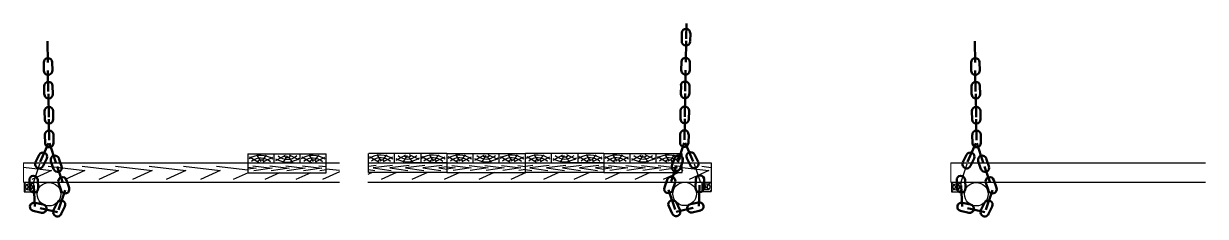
# Model space of a CAD drawing. Header units: millimetres. Extents: x -46762 to 161452, y -66984 to 31524.
# Drawn here: x -14040 to -6501, y -32197 to -30966 of the extents above; entities that cross this region are included whole.
import ezdxf

# ---------------------------------------------------------------- set-up
doc = ezdxf.new("R2010")
doc.units = ezdxf.units.MM
doc.header["$LTSCALE"] = 0.5

msp = doc.modelspace()

# ---------------------------------------------------------------- linework, layer by layer
at = {"lineweight": 50}
for p, q in [((-9812.11, -30966.01), (-9813.75, -31063.69)), ((-9841.58, -31078.05), (-9840.69, -31025.17)), ((-9787.52, -31078.96), (-9786.63, -31026.08)), ((-9844.57, -31263.74), (-9843.68, -31210.86)), ((-13911.05, -31266.74), (-13911.93, -31213.86)), ((-13856.98, -31265.83), (-13857.87, -31212.95)), ((-9790.51, -31264.65), (-9789.62, -31211.77)), ((-7994.96, -31266.74), (-7995.85, -31213.86)), ((-7940.9, -31265.83), (-7941.79, -31212.95)), ((-9847.11, -31414.77), (-9846.22, -31361.88)), ((-13908.51, -31417.76), (-13909.4, -31364.88)), ((-13882.08, -31413.68), (-13879.59, -31562.47)), ((-13854.45, -31416.86), (-13855.34, -31363.98)), ((-9819.47, -31411.59), (-9821.97, -31560.38)), ((-9793.05, -31415.67), (-9792.16, -31362.79)), ((-7992.42, -31417.76), (-7993.31, -31364.88)), ((-7966, -31413.68), (-7963.5, -31562.47)), ((-7938.36, -31416.86), (-7939.25, -31363.98)), ((-13905.82, -31577.73), (-13906.71, -31524.85)), ((-13851.76, -31576.82), (-13852.65, -31523.94)), ((-9849.8, -31574.73), (-9848.91, -31521.85)), ((-9795.73, -31575.64), (-9794.85, -31522.76)), ((-7989.74, -31577.73), (-7990.63, -31524.85)), ((-7935.67, -31576.82), (-7936.56, -31523.94)), ((-13881.25, -31730.05), (-13933.82, -31849.64)), ((-13903.29, -31728.75), (-13904.17, -31675.87)), ((-13849.22, -31727.85), (-13850.11, -31674.96)), ((-9852.33, -31725.75), (-9851.44, -31672.87)), ((-9820.31, -31727.96), (-9767.73, -31847.55)), ((-9798.27, -31726.66), (-9797.38, -31673.78)), ((-7965.16, -31730.05), (-8017.74, -31849.64)), ((-7987.2, -31728.75), (-7988.09, -31675.87)), ((-7933.14, -31727.85), (-7934.03, -31674.96)), ((-13964.11, -31851.61), (-13941.34, -31803.88)), ((-9737.44, -31849.52), (-9760.22, -31801.79)), ((-8048.03, -31851.61), (-8025.25, -31803.88)), ((-13915.31, -31874.89), (-13892.54, -31827.16)), ((-13849.04, -31894.53), (-13865.92, -31844.4)), ((-13797.8, -31877.27), (-13814.68, -31827.15)), ((-9903.76, -31875.18), (-9886.88, -31825.06)), ((-9852.52, -31892.44), (-9835.64, -31842.31)), ((-9786.25, -31872.8), (-9809.02, -31825.07)), ((-7999.22, -31874.89), (-7976.45, -31827.16)), ((-7932.95, -31894.53), (-7949.83, -31844.4)), ((-7881.71, -31877.27), (-7898.59, -31827.15)), ((-13949.26, -31964.07), (-13946.95, -32016.9)), ((-13750.17, -32014.92), (-13767.05, -31964.79)), ((-9951.38, -32012.82), (-9934.51, -31962.7)), ((-9752.29, -31961.97), (-9754.6, -32014.81)), ((-9698.28, -31964.33), (-9700.58, -32017.17)), ((-8033.18, -31964.07), (-8030.87, -32016.9)), ((-7834.09, -32014.92), (-7850.96, -31964.79)), ((-14003.28, -31966.42), (-14000.97, -32019.26)), ((-13774.59, -32028.71), (-13818.33, -32155.97)), ((-13801.41, -32032.17), (-13818.29, -31982.05)), ((-9926.97, -32026.62), (-9883.22, -32153.88)), ((-9900.14, -32030.08), (-9883.26, -31979.96)), ((-8087.19, -31966.42), (-8084.89, -32019.26)), ((-7858.5, -32028.71), (-7902.25, -32155.97)), ((-7885.33, -32032.17), (-7902.21, -31982.05)), ((-13966.49, -32109.45), (-13914.95, -32121.33)), ((-13848.62, -32157.95), (-13825.85, -32110.21)), ((-9852.93, -32155.86), (-9875.71, -32108.12)), ((-9735.07, -32107.36), (-9786.61, -32119.24)), ((-8050.4, -32109.45), (-7998.86, -32121.33)), ((-7932.54, -32157.95), (-7909.76, -32110.21)), ((-13978.63, -32162.14), (-13927.09, -32174.02)), ((-13799.82, -32181.23), (-13777.05, -32133.49)), ((-9901.74, -32179.14), (-9924.51, -32131.4)), ((-9722.93, -32160.05), (-9774.47, -32171.93)), ((-8062.54, -32162.14), (-8011, -32174.02)), ((-7883.73, -32181.23), (-7860.96, -32133.49))]:
    msp.add_line(p, q, dxfattribs=at)
at = {"linetype": 'Continuous', "lineweight": 50}
for p, q in [((-13887.83, -31079.07), (-13885.56, -31214.23)), ((-9813.73, -31076.98), (-9816, -31212.14)), ((-7971.74, -31079.07), (-7969.47, -31214.23)), ((-13884.83, -31264.76), (-13882.56, -31399.92)), ((-9816.72, -31262.67), (-9818.99, -31397.83)), ((-7968.75, -31264.76), (-7966.48, -31399.92)), ((-13879.61, -31575.75), (-13877.34, -31710.91)), ((-9821.95, -31573.66), (-9824.22, -31708.82)), ((-7963.52, -31575.75), (-7961.25, -31710.91)), ((-13875.83, -31728.96), (-13835.22, -31853.32)), ((-9825.73, -31726.87), (-9866.33, -31851.23)), ((-7959.74, -31728.96), (-7919.14, -31853.32)), ((-13825.24, -31879.19), (-13792.36, -31976.87)), ((-9876.32, -31877.1), (-9909.2, -31974.78)), ((-7909.15, -31879.19), (-7876.27, -31976.87)), ((-13968.07, -32134.87), (-13973.97, -31999.82)), ((-9733.49, -32132.77), (-9727.59, -31997.73)), ((-8051.98, -32134.87), (-8057.88, -31999.82)), ((-13824.13, -32170.37), (-13933.76, -32144.98)), ((-9877.42, -32168.27), (-9767.8, -32142.89)), ((-7908.05, -32170.37), (-8017.67, -32144.98))]:
    msp.add_line(p, q, dxfattribs=at)
at = {"ltscale": 0.05}
for p, q in [((-12609.4, -31798.08), (-12369.53, -31798.08)), ((-12609.4, -31798.08), (-12609.4, -31858.08)), ((-12553.48, -31803.79), (-12526.76, -31846.36)), ((-12492.35, -31805.18), (-12517.43, -31839.78)), ((-12461.88, -31798.08), (-12110.38, -31798.08)), ((-12443.4, -31798.08), (-12443.4, -31856.11)), ((-12430.3, -31840.77), (-12368.71, -31805.14)), ((-12384.45, -31853.72), (-12357.72, -31811.15)), ((-12283.96, -31836.14), (-12344.16, -31806.53)), ((-12275.4, -31856.11), (-12275.4, -31798.08)), ((-12220.18, -31803.79), (-12193.45, -31846.36)), ((-12159.05, -31805.18), (-12184.13, -31839.78)), ((-12109.4, -31858.08), (-12109.4, -31798.08)), ((-11839.4, -31856.11), (-11839.4, -31796.11)), ((-11839.4, -31856.11), (-11839.4, -31796.11)), ((-11486.92, -31796.11), (-11838.42, -31796.11)), ((-11787.28, -31801.83), (-11760.55, -31844.39)), ((-11726.14, -31803.21), (-11751.22, -31837.81)), ((-11673.4, -31856.11), (-11673.4, -31796.11)), ((-11664.09, -31838.8), (-11602.5, -31803.17)), ((-11618.24, -31851.75), (-11591.51, -31809.19)), ((-11339.4, -31796.11), (-11579.27, -31796.11)), ((-11517.75, -31834.17), (-11577.95, -31804.56)), ((-11505.4, -31796.11), (-11505.4, -31856.11)), ((-11453.97, -31801.83), (-11427.24, -31844.39)), ((-11392.84, -31803.21), (-11417.92, -31837.81)), ((-11339.4, -31796.11), (-11099.53, -31796.11)), ((-11339.4, -31796.11), (-11339.4, -31856.11)), ((-11339.4, -31796.11), (-11339.4, -31856.11)), ((-11285.24, -31801.83), (-11258.52, -31844.39)), ((-11224.11, -31803.21), (-11249.19, -31837.81)), ((-11191.88, -31796.11), (-10840.38, -31796.11)), ((-11173.4, -31796.11), (-11173.4, -31856.11)), ((-11162.06, -31838.8), (-11100.47, -31803.17)), ((-11116.21, -31851.75), (-11089.48, -31809.19)), ((-11015.72, -31834.17), (-11075.92, -31804.56)), ((-11005.4, -31856.11), (-11005.4, -31796.11)), ((-10951.94, -31801.83), (-10925.21, -31844.39)), ((-10890.81, -31803.21), (-10915.89, -31837.81)), ((-10839.4, -31856.11), (-10839.4, -31796.11)), ((-10839.4, -31856.11), (-10839.4, -31796.11)), ((-10486.92, -31796.11), (-10838.42, -31796.11)), ((-10784.82, -31801.83), (-10758.1, -31844.39)), ((-10723.69, -31803.21), (-10748.77, -31837.81)), ((-10673.4, -31856.11), (-10673.4, -31796.11)), ((-10661.64, -31838.8), (-10600.04, -31803.17)), ((-10615.79, -31851.75), (-10589.06, -31809.19)), ((-10339.4, -31796.11), (-10579.27, -31796.11)), ((-10515.29, -31834.17), (-10575.5, -31804.56)), ((-10505.4, -31796.11), (-10505.4, -31856.11)), ((-10451.52, -31801.83), (-10424.79, -31844.39)), ((-10390.39, -31803.21), (-10415.47, -31837.81)), ((-10339.4, -31796.11), (-10339.4, -31856.11)), ((-10339.4, -31796.11), (-10099.53, -31796.11)), ((-10339.4, -31796.11), (-10339.4, -31856.11)), ((-10283.48, -31801.83), (-10256.76, -31844.39)), ((-10222.35, -31803.21), (-10247.43, -31837.81)), ((-10191.88, -31796.11), (-9840.38, -31796.11)), ((-10173.4, -31796.11), (-10173.4, -31856.11)), ((-10160.3, -31838.8), (-10098.71, -31803.17)), ((-10114.45, -31851.75), (-10087.72, -31809.19)), ((-10013.96, -31834.17), (-10074.16, -31804.56)), ((-10005.4, -31856.11), (-10005.4, -31796.11)), ((-9950.18, -31801.83), (-9923.45, -31844.39)), ((-9889.05, -31803.21), (-9914.13, -31837.81)), ((-9839.4, -31856.11), (-9839.4, -31796.11)), ((-14040.08, -31883.51), (-13862.84, -31904.22)), ((-13882.77, -31877), (-13649.89, -31904.22)), ((-13667.19, -31877), (-13434.31, -31904.22)), ((-13453.84, -31877), (-13220.96, -31904.22)), ((-13238.92, -31877), (-13006.04, -31904.22)), ((-13019.73, -31877), (-12786.85, -31904.22)), ((-12809.82, -31877), (-12609.4, -31900.43)), ((-12609.4, -31858.08), (-12609.4, -31918.08)), ((-12609.4, -31882.27), (-12557.14, -31888.92)), ((-12557.14, -31888.92), (-12609.4, -31896.52)), ((-12599.33, -31816.75), (-12537.74, -31852.38)), ((-12578.39, -31873.27), (-12455.32, -31888.92)), ((-12455.32, -31888.92), (-12570.56, -31905.68)), ((-12452.99, -31821.38), (-12513.19, -31850.99)), ((-12468.75, -31873.27), (-12345.68, -31888.92)), ((-12345.68, -31888.92), (-12460.92, -31905.68)), ((-12368.06, -31873.27), (-12244.99, -31888.92)), ((-12244.99, -31888.92), (-12360.23, -31905.68)), ((-12323.32, -31852.33), (-12348.4, -31817.74)), ((-12266.03, -31816.75), (-12204.43, -31852.38)), ((-12261.77, -31873.27), (-12138.7, -31888.92)), ((-12138.7, -31888.92), (-12253.94, -31905.68)), ((-12119.69, -31821.38), (-12179.89, -31850.99)), ((-12157.72, -31873.27), (-12109.4, -31879.41)), ((-12109.4, -31918.08), (-12109.4, -31858.08)), ((-11839.4, -31916.11), (-11839.4, -31856.11)), ((-11839.4, -31916.11), (-11839.4, -31856.11)), ((-11791.08, -31871.3), (-11839.4, -31877.44)), ((-11833.12, -31814.78), (-11771.53, -31850.41)), ((-11687.03, -31871.3), (-11810.1, -31886.95)), ((-11810.1, -31886.95), (-11694.86, -31903.72)), ((-11686.78, -31819.41), (-11746.98, -31849.02)), ((-11580.74, -31871.3), (-11703.81, -31886.95)), ((-11703.81, -31886.95), (-11588.57, -31903.72)), ((-11480.05, -31871.3), (-11603.12, -31886.95)), ((-11603.12, -31886.95), (-11487.88, -31903.72)), ((-11557.11, -31850.37), (-11582.19, -31815.77)), ((-11339.4, -31856.11), (-11579.27, -31856.11)), ((-11499.82, -31814.78), (-11438.23, -31850.41)), ((-11370.41, -31871.3), (-11493.48, -31886.95)), ((-11493.48, -31886.95), (-11378.24, -31903.72)), ((-11353.48, -31819.41), (-11413.68, -31849.02)), ((-11339.4, -31880.3), (-11391.66, -31886.95)), ((-11391.66, -31886.95), (-11339.4, -31894.55)), ((-11339.4, -31856.11), (-11099.53, -31856.11)), ((-11339.4, -31856.11), (-11339.4, -31916.11)), ((-11339.4, -31856.11), (-11339.4, -31916.11)), ((-11339.4, -31880.3), (-11287.14, -31886.95)), ((-11287.14, -31886.95), (-11339.4, -31894.55)), ((-11331.09, -31814.78), (-11269.5, -31850.41)), ((-11308.39, -31871.3), (-11185.32, -31886.95)), ((-11185.32, -31886.95), (-11300.56, -31903.72)), ((-11184.75, -31819.41), (-11244.95, -31849.02)), ((-11198.75, -31871.3), (-11075.68, -31886.95)), ((-11075.68, -31886.95), (-11190.92, -31903.72)), ((-11098.06, -31871.3), (-10974.99, -31886.95)), ((-10974.99, -31886.95), (-11090.23, -31903.72)), ((-11055.08, -31850.37), (-11080.16, -31815.77)), ((-10997.79, -31814.78), (-10936.2, -31850.41)), ((-10991.77, -31871.3), (-10868.7, -31886.95)), ((-10868.7, -31886.95), (-10983.94, -31903.72)), ((-10851.45, -31819.41), (-10911.65, -31849.02)), ((-10887.72, -31871.3), (-10839.4, -31877.44)), ((-10839.4, -31916.11), (-10839.4, -31856.11)), ((-10839.4, -31916.11), (-10839.4, -31856.11)), ((-10791.08, -31871.3), (-10839.4, -31877.44)), ((-10830.67, -31814.78), (-10769.08, -31850.41)), ((-10687.03, -31871.3), (-10810.1, -31886.95)), ((-10810.1, -31886.95), (-10694.86, -31903.72)), ((-10684.33, -31819.41), (-10744.53, -31849.02)), ((-10580.74, -31871.3), (-10703.81, -31886.95)), ((-10703.81, -31886.95), (-10588.57, -31903.72)), ((-10480.05, -31871.3), (-10603.12, -31886.95)), ((-10603.12, -31886.95), (-10487.88, -31903.72)), ((-10554.66, -31850.37), (-10579.74, -31815.77)), ((-10339.4, -31856.11), (-10579.27, -31856.11)), ((-10497.37, -31814.78), (-10435.77, -31850.41)), ((-10370.41, -31871.3), (-10493.48, -31886.95)), ((-10493.48, -31886.95), (-10378.24, -31903.72)), ((-10351.02, -31819.41), (-10411.23, -31849.02)), ((-10339.4, -31880.3), (-10391.66, -31886.95)), ((-10391.66, -31886.95), (-10339.4, -31894.55)), ((-10339.4, -31856.11), (-10339.4, -31916.11)), ((-10339.4, -31856.11), (-10099.53, -31856.11)), ((-10339.4, -31856.11), (-10339.4, -31916.11)), ((-10339.4, -31880.3), (-10287.14, -31886.95)), ((-10287.14, -31886.95), (-10339.4, -31894.55)), ((-10329.33, -31814.78), (-10267.74, -31850.41)), ((-10308.39, -31871.3), (-10185.32, -31886.95)), ((-10185.32, -31886.95), (-10300.56, -31903.72)), ((-10182.99, -31819.41), (-10243.19, -31849.02)), ((-10198.75, -31871.3), (-10075.68, -31886.95)), ((-10075.68, -31886.95), (-10190.92, -31903.72)), ((-10098.06, -31871.3), (-9974.99, -31886.95)), ((-9974.99, -31886.95), (-10090.23, -31903.72)), ((-10053.32, -31850.37), (-10078.4, -31815.77)), ((-9996.03, -31814.78), (-9934.43, -31850.41)), ((-9991.77, -31871.3), (-9868.7, -31886.95)), ((-9868.7, -31886.95), (-9983.94, -31903.72)), ((-9849.69, -31819.41), (-9909.89, -31849.02)), ((-9887.72, -31871.3), (-9839.4, -31877.44)), ((-9839.4, -31916.11), (-9839.4, -31856.11)), ((-9839.4, -31884.18), (-9667.97, -31904.22)), ((-9714.29, -31877), (-9653.4, -31884.12)), ((-13862.84, -31904.22), (-13988.36, -31960.78)), ((-13649.89, -31904.22), (-13775.41, -31960.78)), ((-13434.31, -31904.22), (-13559.83, -31960.78)), ((-13220.96, -31904.22), (-13346.48, -31960.78)), ((-13006.04, -31904.22), (-13131.56, -31960.78)), ((-12786.85, -31904.22), (-12912.37, -31960.78)), ((-12607.7, -31918.08), (-12702.46, -31960.78)), ((-12609.4, -31918.08), (-12109.4, -31918.08)), ((-12407.61, -31918.08), (-12502.37, -31960.78)), ((-12208.12, -31918.08), (-12302.88, -31960.78)), ((-12109.4, -31899.79), (-12149.89, -31905.68)), ((-12024.69, -31911.46), (-12134.15, -31960.78)), ((-12109.4, -31892.44), (-12024.69, -31902.34)), ((-11844.93, -31897.73), (-11839.4, -31898.38)), ((-11815.84, -31916.11), (-11844.93, -31929.22)), ((-11839.4, -31897.83), (-11798.91, -31903.72)), ((-11339.4, -31916.11), (-11839.4, -31916.11)), ((-11660.95, -31916.11), (-11760.08, -31960.78)), ((-11464.36, -31916.11), (-11563.49, -31960.78)), ((-11257.38, -31916.11), (-11356.51, -31960.78)), ((-11339.4, -31916.11), (-10839.4, -31916.11)), ((-11037.85, -31916.11), (-11136.98, -31960.78)), ((-10833.56, -31916.11), (-10932.69, -31960.78)), ((-10839.4, -31897.83), (-10879.89, -31903.72)), ((-10839.4, -31897.83), (-10798.91, -31903.72)), ((-10339.4, -31916.11), (-10839.4, -31916.11)), ((-10625.02, -31916.11), (-10724.14, -31960.78)), ((-10430.38, -31916.11), (-10529.51, -31960.78)), ((-10339.4, -31916.11), (-9839.4, -31916.11)), ((-10231.75, -31916.11), (-10330.88, -31960.78)), ((-10042.48, -31916.11), (-10141.61, -31960.78)), ((-9860.55, -31916.11), (-9959.67, -31960.78)), ((-9839.4, -31897.83), (-9879.89, -31903.72)), ((-9839.4, -31903.61), (-9834.15, -31904.22)), ((-9834.15, -31904.22), (-9839.4, -31906.58)), ((-9667.97, -31904.22), (-9793.49, -31960.78)), ((-14036.87, -31979.45), (-14036.87, -32039.45)), ((-14036.87, -32039.45), (-13976.87, -32039.45)), ((-14027.63, -31988.7), (-14009.29, -32007.03)), ((-14027.63, -32030.21), (-14009.29, -32011.87)), ((-13992.59, -32030.42), (-14004.56, -32011.28)), ((-13988.23, -31984.05), (-14003.99, -32006.22)), ((-13976.87, -31979.45), (-13976.87, -32039.45)), ((-9713.4, -31978.41), (-9713.4, -32038.41)), ((-9713.4, -32038.41), (-9653.4, -32038.41)), ((-9704.15, -31987.66), (-9685.82, -32005.99)), ((-9704.15, -32029.17), (-9685.82, -32010.83)), ((-9669.12, -32029.37), (-9681.09, -32010.24)), ((-9664.76, -31983.01), (-9680.51, -32005.18)), ((-9653.4, -31978.41), (-9653.4, -32038.41)), ((-8120.79, -31979.45), (-8120.79, -32039.45)), ((-8120.79, -32039.45), (-8060.79, -32039.45)), ((-8111.54, -31988.7), (-8093.21, -32007.03)), ((-8111.54, -32030.21), (-8093.21, -32011.87)), ((-8076.5, -32030.42), (-8088.48, -32011.28)), ((-8072.15, -31984.05), (-8087.9, -32006.22)), ((-8060.79, -31979.45), (-8060.79, -32039.45))]:
    msp.add_line(p, q, dxfattribs=at)
at = {"ltscale": 2}
for p, q in [((-14040.08, -31856.11), (-12024.7, -31856.11)), ((-13939.62, -31864.03), (-13976.87, -31979.45)), ((-11844.94, -31856.11), (-9653.4, -31856.11)), ((-9761.93, -31861.94), (-9724.68, -31977.36)), ((-9653.4, -31856.11), (-9653.4, -31978.41)), ((-8123.99, -31856.11), (-6501.03, -31856.11)), ((-8023.54, -31864.03), (-8060.79, -31979.45)), ((-14040.08, -31978.41), (-12024.69, -31978.41)), ((-11844.92, -31978.41), (-9653.4, -31978.41)), ((-8123.99, -31978.41), (-6501.03, -31978.41))]:
    msp.add_line(p, q, dxfattribs=at)
at = {"lineweight": 15, "ltscale": 0.05}
for p, q in [((-14040.08, -31856.11), (-14040.08, -31978.41)), ((-8123.99, -31856.11), (-8123.99, -31978.41))]:
    msp.add_line(p, q, dxfattribs=at)
at = {"ltscale": 0.05}
for centre, radius in [((-14006.87, -32009.45), 20), ((-14006.87, -32009.45), 6.06), ((-9683.4, -32008.41), 20), ((-9683.4, -32008.41), 6.06), ((-8090.79, -32009.45), 20), ((-8090.79, -32009.45), 6.06)]:
    msp.add_circle(centre, radius, dxfattribs=at)
at = {"ltscale": 2}
for centre in [(-13878.52, -32055.5), (-9823.04, -32053.41), (-7962.43, -32055.5)]:
    msp.add_circle(centre, 75, dxfattribs=at)
at = {"linetype": 'Continuous', "lineweight": 50}
for centre, radius, start, end in [((-9813.99, -31025.68), 26.98, 359.037724, 179.037724), ((-9814.97, -31079.16), 26.67, 177.167775, 357.167775), ((-13884.57, -31213.46), 26.98, 0.962276, 180.962276), ((-9816.99, -31211.37), 26.98, 359.037724, 179.037724), ((-7968.48, -31213.46), 26.98, 0.962276, 180.962276), ((-13883.99, -31266.58), 27.06, 180.337881, 2.020625), ((-9817.57, -31264.49), 27.06, 177.979375, 359.662119), ((-7967.9, -31266.58), 27.06, 180.337881, 2.020625), ((-13882.03, -31364.48), 26.98, 0.962276, 180.962276), ((-9819.52, -31362.39), 26.98, 359.037724, 179.037724), ((-7965.95, -31364.48), 26.98, 0.962276, 180.962276), ((-13881.05, -31417.97), 26.67, 182.832225, 2.832225), ((-9820.5, -31415.88), 26.67, 177.167775, 357.167775), ((-7964.97, -31417.97), 26.67, 182.832225, 2.832225), ((-13879.35, -31524.45), 26.98, 0.962276, 180.962276), ((-9822.21, -31522.36), 26.98, 359.037724, 179.037724), ((-7963.26, -31524.45), 26.98, 0.962276, 180.962276), ((-13878.36, -31577.94), 26.67, 182.832225, 2.832225), ((-9823.19, -31575.84), 26.67, 177.167775, 357.167775), ((-7962.28, -31577.94), 26.67, 182.832225, 2.832225), ((-13876.81, -31675.47), 26.98, 0.962276, 180.962276), ((-9824.75, -31673.38), 26.98, 359.037724, 179.037724), ((-7960.72, -31675.47), 26.98, 0.962276, 180.962276), ((-13875.83, -31728.96), 26.67, 182.832225, 2.832225), ((-9825.73, -31726.87), 26.67, 177.167775, 357.167775), ((-7959.74, -31728.96), 26.67, 182.832225, 2.832225), ((-13916.67, -31815.71), 26.98, 334.49726, 154.49726), ((-13839.96, -31835.73), 26.98, 18.610547, 198.610547), ((-9861.59, -31833.64), 26.98, 341.389453, 161.389453), ((-9784.89, -31813.62), 26.98, 25.50274, 205.50274), ((-8000.58, -31815.71), 26.98, 334.49726, 154.49726), ((-7923.88, -31835.73), 26.98, 18.610547, 198.610547), ((-13939.62, -31864.03), 26.67, 156.367209, 336.367209), ((-13822.81, -31886.4), 26.67, 200.480496, 20.480496), ((-9878.74, -31884.31), 26.67, 159.519504, 339.519504), ((-9761.93, -31861.94), 26.67, 203.632791, 23.632791), ((-8023.54, -31864.03), 26.67, 156.367209, 336.367209), ((-7906.73, -31886.4), 26.67, 200.480496, 20.480496), ((-13976.72, -31964.6), 26.67, 4.370413, 184.370413), ((-13792.34, -31973.37), 26.98, 18.610547, 198.610547), ((-9909.22, -31971.28), 26.98, 341.389453, 161.389453), ((-9724.84, -31962.51), 26.67, 355.629587, 175.629587), ((-8060.63, -31964.6), 26.67, 4.370413, 184.370413), ((-7876.25, -31973.37), 26.98, 18.610547, 198.610547), ((-13974.3, -32018.04), 26.98, 182.500464, 2.500464), ((-13775.19, -32024.04), 26.67, 200.480496, 20.480496), ((-9926.37, -32021.95), 26.67, 159.519504, 339.519504), ((-9727.26, -32015.95), 26.98, 177.499536, 357.499536), ((-8058.21, -32018.04), 26.98, 182.500464, 2.500464), ((-7859.1, -32024.04), 26.67, 200.480496, 20.480496), ((-13973.3, -32136.05), 26.67, 78.895747, 258.895747), ((-13801.18, -32122.05), 26.98, 334.49726, 154.49726), ((-9900.38, -32119.96), 26.98, 25.50274, 205.50274), ((-9728.26, -32133.96), 26.67, 281.104253, 101.104253), ((-8057.21, -32136.05), 26.67, 78.895747, 258.895747), ((-7885.09, -32122.05), 26.98, 334.49726, 154.49726), ((-13921.15, -32147.98), 26.98, 257.025798, 77.025798), ((-13824.13, -32170.37), 26.67, 156.367209, 336.367209), ((-9877.42, -32168.27), 26.67, 203.632791, 23.632791), ((-9780.4, -32145.89), 26.98, 102.974202, 282.974202), ((-8005.07, -32147.98), 26.98, 257.025798, 77.025798), ((-7908.05, -32170.37), 26.67, 156.367209, 336.367209)]:
    msp.add_arc(centre, radius, start, end, dxfattribs=at)
at = {"ltscale": 0.05}
for centre, radius, start, end in [((-12529.05, -31943.75), 136.18, 54.73122, 122.282865), ((-12358.2, -31741.44), 91.16, 229.871289, 312.015755), ((-12357.72, -31787.56), 31.59, 223.179398, 316.820602), ((-12195.74, -31943.75), 136.18, 54.73122, 122.282865), ((-11762.84, -31941.78), 136.18, 54.73122, 122.282865), ((-11591.99, -31739.47), 91.16, 229.871289, 312.015755), ((-11591.51, -31785.59), 31.59, 223.179398, 316.820602), ((-11429.54, -31941.78), 136.18, 54.73122, 122.282865), ((-11260.81, -31941.78), 136.18, 54.73122, 122.282865), ((-11089.96, -31739.47), 91.16, 229.871289, 312.015755), ((-11089.48, -31785.59), 31.59, 223.179398, 316.820602), ((-10927.5, -31941.78), 136.18, 54.73122, 122.282865), ((-10760.39, -31941.78), 136.18, 54.73122, 122.282865), ((-10589.54, -31739.47), 91.16, 229.871289, 312.015755), ((-10589.06, -31785.59), 31.59, 223.179398, 316.820602), ((-10427.08, -31941.78), 136.18, 54.73122, 122.282865), ((-10259.05, -31941.78), 136.18, 54.73122, 122.282865), ((-10088.2, -31739.47), 91.16, 229.871289, 312.015755), ((-10087.72, -31785.59), 31.59, 223.179398, 316.820602), ((-9925.74, -31941.78), 136.18, 54.73122, 122.282865), ((-12527.23, -31916.08), 91.16, 47.984245, 130.128711), ((-12526.76, -31869.96), 31.59, 43.179398, 136.820602), ((-12360.01, -31713.77), 136.18, 237.717135, 305.26878), ((-12193.93, -31916.08), 91.16, 47.984245, 130.128711), ((-12193.45, -31869.96), 31.59, 43.179398, 136.820602), ((-11761.02, -31914.11), 91.16, 47.984245, 130.128711), ((-11760.55, -31867.99), 31.59, 43.179398, 136.820602), ((-11593.81, -31711.8), 136.18, 237.717135, 305.26878), ((-11427.72, -31914.11), 91.16, 47.984245, 130.128711), ((-11427.24, -31867.99), 31.59, 43.179398, 136.820602), ((-11258.99, -31914.11), 91.16, 47.984245, 130.128711), ((-11258.52, -31867.99), 31.59, 43.179398, 136.820602), ((-11091.78, -31711.8), 136.18, 237.717135, 305.26878), ((-10925.69, -31914.11), 91.16, 47.984245, 130.128711), ((-10925.21, -31867.99), 31.59, 43.179398, 136.820602), ((-10758.57, -31914.11), 91.16, 47.984245, 130.128711), ((-10758.1, -31867.99), 31.59, 43.179398, 136.820602), ((-10591.35, -31711.8), 136.18, 237.717135, 305.26878), ((-10425.27, -31914.11), 91.16, 47.984245, 130.128711), ((-10424.79, -31867.99), 31.59, 43.179398, 136.820602), ((-10257.23, -31914.11), 91.16, 47.984245, 130.128711), ((-10256.76, -31867.99), 31.59, 43.179398, 136.820602), ((-10090.01, -31711.8), 136.18, 237.717135, 305.26878), ((-9923.93, -31914.11), 91.16, 47.984245, 130.128711), ((-9923.45, -31867.99), 31.59, 43.179398, 136.820602), ((-14006.87, -32009.45), 36.36, 124.41241, 145.58759), ((-14006.87, -32009.45), 36.36, 214.41241, 235.58759), ((-14006.87, -32009.45), 36.36, 34.41241, 55.58759), ((-14006.87, -32009.45), 36.36, 304.41241, 325.58759), ((-9683.4, -32008.41), 36.36, 124.41241, 145.58759), ((-9683.4, -32008.41), 36.36, 214.41241, 235.58759), ((-9683.4, -32008.41), 36.36, 34.41241, 55.58759), ((-9683.4, -32008.41), 36.36, 304.41241, 325.58759), ((-8090.79, -32009.45), 36.36, 124.41241, 145.58759), ((-8090.79, -32009.45), 36.36, 214.41241, 235.58759), ((-8090.79, -32009.45), 36.36, 34.41241, 55.58759), ((-8090.79, -32009.45), 36.36, 304.41241, 325.58759)]:
    msp.add_arc(centre, radius, start, end, dxfattribs=at)

doc.saveas('drawing.dxf')
